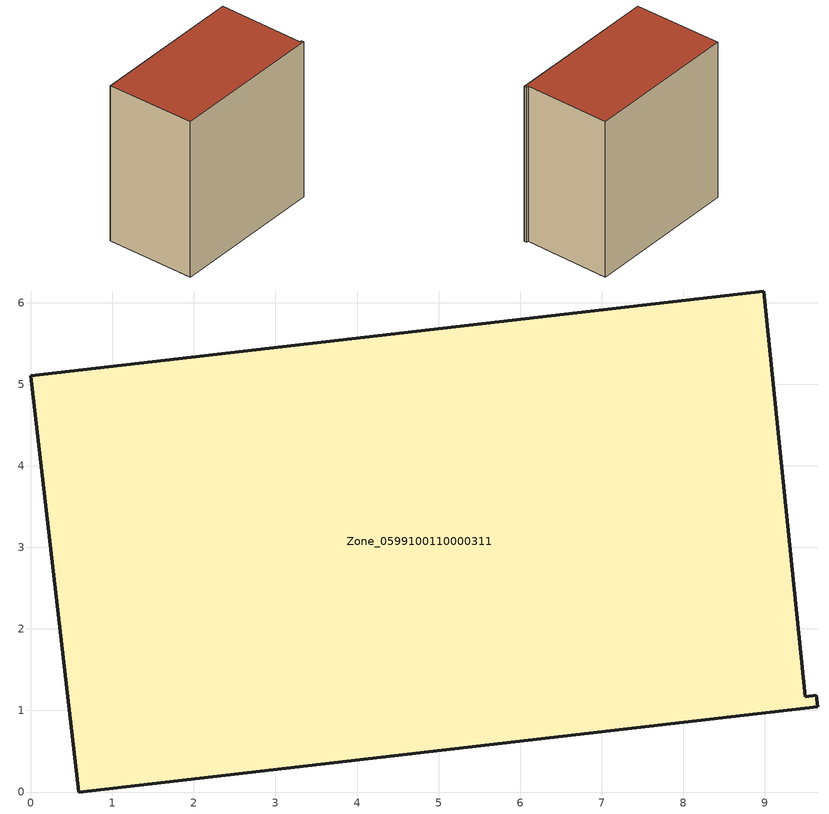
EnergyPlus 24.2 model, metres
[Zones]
Zone_0599100110000311
 floor ground (C_G): 9.49,1.17 9.63,1.19 9.65,1.04 0.59,0 0,5.11 8.99,6.14 z1.7
 wall outside (C_F): 0.59,0 9.65,1.04 9.63,1.19 9.49,1.17 8.99,6.14 0,5.11 0.59,0 z1.7:11.14
 roof outside (C_R): 9.63,1.19 9.49,1.17 8.99,6.14 0,5.11 0.59,0 9.65,1.04 z11.14
[BUILDING]
Pand.0599100110000311: North Axis=0; Terrain=City; Loads Convergence Tolerance Value=0.04; Temperature Convergence Tolerance Value=0.4; Solar Distribution=FullExterior; Maximum Number of Warmup Days=25; Minimum Number of Warmup Days=1
[Site:Location]
Rotterdam.The.Hague.AP_ZH_NLD Design_Conditions: Latitude=51.96; Longitude=4.45; Time Zone=1; Elevation=-4.5
[SITE:GROUNDTEMPERATURE:BUILDINGSURFACE]
18, 18, 18, 18, 18, 18, 18, 18, 18, 18, 18, 18
[MATERIAL] Thermal Absorptance=0.9; Solar Absorptance=0.7; Visible Absorptance=0.7
Name | Roughness | Thickness | Conductivity | Density | Specific Heat
G.TI.2015-2018 | MediumSmooth | 0.15 | 0.0428571 | 540 | 1210
F.TI.2015-2018 | Rough | 0.3 | 0.0666667 | 1920 | 840
R.TI.2015-2018 | MediumRough | 0.2 | 0.0333333 | 1500 | 1000
[CONSTRUCTION]
C_G: G.TI.2015-2018
C_F: F.TI.2015-2018
C_R: R.TI.2015-2018
[ZONE]
Zone_0599100110000311: Type=1; Multiplier=1; Ceiling Height=Autocalculate; Volume=Autocalculate; Floor Area=autocalculate; Part of Total Floor Area=Yes
[ZONEINFILTRATION:DESIGNFLOWRATE]
Infil_Zone_0599100110000311: Zone or ZoneList or Space or SpaceList=Zone_0599100110000311; Schedule=AlwaysOn; Design Flow Rate Calculation Method=Flow/Area; Flow Rate per Floor Area=0.0015; Constant Term Coefficient=1; Temperature Term Coefficient=0; Velocity Term Coefficient=0; Velocity Squared Term Coefficient=0
[HVACTEMPLATE:ZONE:IDEALLOADSAIRSYSTEM]
Zone_0599100110000311: Maximum Heating Supply Air Temperature=50; Minimum Cooling Supply Air Temperature=13; Maximum Heating Supply Air Humidity Ratio=0.0156; Minimum Cooling Supply Air Humidity Ratio=0.0077; Heating Limit=NoLimit; Cooling Limit=NoLimit; Dehumidification Control Type=ConstantSensibleHeatRatio; Cooling Sensible Heat Ratio=0.7; Dehumidification Setpoint=60; Humidification Control Type=None; Humidification Setpoint=30; Outdoor Air Method=None; Outdoor Air Flow Rate per Person=0.00944; Outdoor Air Flow Rate per Zone Floor Area=0; Outdoor Air Flow Rate per Zone=0; Demand Controlled Ventilation Type=None; Outdoor Air Economizer Type=NoEconomizer; Heat Recovery Type=None; Sensible Heat Recovery Effectiveness=0.7; Latent Heat Recovery Effectiveness=0.65
[ZONECONTROL:THERMOSTAT]
ThermostatControl_Zone_0599100110000311: Zone or ZoneList=Zone_0599100110000311; Control Type Schedule=DualSetpointControlType; Control 1=Thermostat_Zone_0599100110000311; Temperature Difference Between Cutout And Setpoint=0
[THERMOSTATSETPOINT:DUALSETPOINT]
Thermostat_Zone_0599100110000311: Heating Setpoint Temperature Schedule=HeatingSetpoint_Zone_0599100110000311; Cooling Setpoint Temperature Schedule=CoolingSetpoint_Zone_0599100110000311
[SCHEDULE:COMPACT]
HeatingSetpoint_Zone_0599100110000311: Through: 12/31, For: AllDays, Until: 24:00, 21
CoolingSetpoint_Zone_0599100110000311: Through: 12/31, For: AllDays, Until: 24:00, 24
DualSetpointControlType: Through: 12/31, For: AllDays, Until: 24:00, 4
AlwaysOn: Through: 12/31, For: AllDays, Until: 24:00, 1
